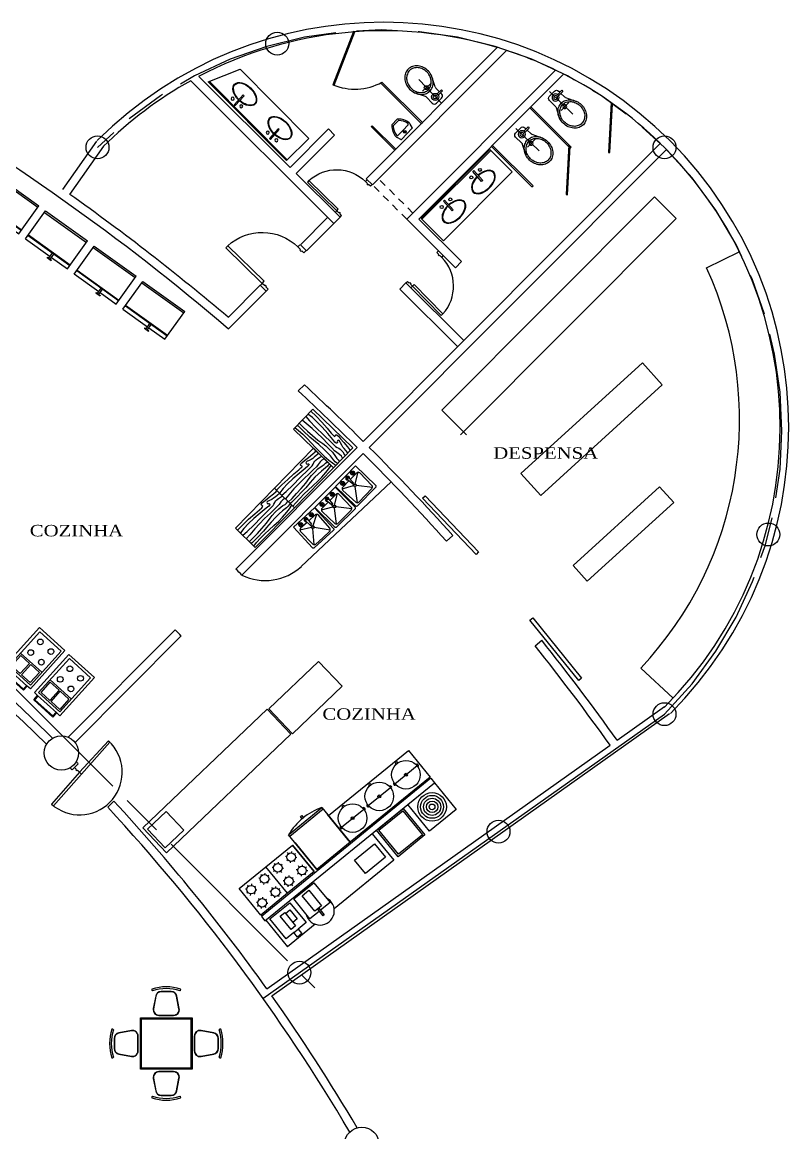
# Model space of a CAD drawing. Header units: millimetres. Extents: x 9 to 248, y 25 to 124.
# Drawn here: x 113.51 to 126.89, y 98.86 to 118.26 of the extents above; entities that cross this region are included whole.
import ezdxf

# ---------------------------------------------------------------- set-up
doc = ezdxf.new("R2010")
doc.units = ezdxf.units.MM
doc.header["$LTSCALE"] = 0.8
doc.header["$MEASUREMENT"] = 0
doc.linetypes.add('ACAD_ISO08W100', pattern=[36, 24, -3, 6, -3])
doc.linetypes.add('DASHED2', pattern=[9.525, 6.35, -3.175])
for name, color, linetype in [('CANCELERIA', 30, 'Continuous'), ('COLUMNAS', 5, 'Continuous'), ('EJES', 1, 'ACAD_ISO08W100'), ('MSAN', 2, 'Continuous'), ('MUEBLES', 2, 'Continuous'), ('MUROS', 6, 'Continuous')]:
    doc.layers.add(name, color=color, linetype=linetype)
doc.layers.add('LUMINARIAS', color=7, linetype='Continuous', lineweight=30)
doc.styles.add('Estilo 01', font='times.ttf', dxfattribs={"width": 1.2})

# ---------------------------------------------------------------- blocks, each defined once
blk = doc.blocks.new('COLUMNA')
at = {"layer": 'COLUMNAS', "ltscale": 0.15}
blk.add_circle((78.551, 72.792), 0.3, dxfattribs=at)
blk = doc.blocks.new('columna0001')
at = {"layer": 'COLUMNAS', "ltscale": 0.15}
blk.add_circle((0, 0), 0.2, dxfattribs=at)
blk = doc.blocks.new('OVALIN')
at = {"layer": 'MUEBLES'}
blk.add_lwpolyline([(0.001, 0.032), (-0.023, 0.032), (-0.02, 0.263), (0.004, 0.263)], close=True, dxfattribs=at)
at = {"layer": 'MUEBLES', "ltscale": 0.15}
for centre in [(-0.111, 0.205), (0.088, 0.202)]:
    blk.add_circle(centre, 0.0263, dxfattribs=at)
blk.add_ellipse((-0.008, 0.003, 0.85), major_axis=(-0.25, -0.009), ratio=0.595573, start_param=4.748798, end_param=10.934048, dxfattribs=at)
blk.add_open_spline([(-0.021, 0.142, 0.85), (-0.066, 0.14, 0.85), (-0.111, 0.13, 0.85), (-0.214, 0.084, 0.85), (-0.252, 0.036, 0.85), (-0.245, -0.053, 0.85), (-0.2, -0.097, 0.85), (-0.06, -0.143, 0.85), (0.032, -0.142, 0.85), (0.177, -0.094, 0.85), (0.226, -0.049, 0.85), (0.239, 0.041, 0.85), (0.206, 0.088, 0.85), (0.103, 0.133, 0.85), (0.053, 0.143, 0.85), (0.003, 0.143, 0.85)], degree=3, knots=[4.748798, 4.748798, 4.748798, 4.748798, 5.302919, 5.302919, 6.3056, 6.3056, 7.308282, 7.308282, 8.310963, 8.310963, 9.313644, 9.313644, 10.316325, 10.316325, 10.934048, 10.934048, 10.934048, 10.934048], dxfattribs=at)
blk = doc.blocks.new('mesa')
at = {"layer": 'MUEBLES', "linetype": 'Continuous'}
blk.add_lwpolyline([(44.502, 91.993), (43.856, 92.64), (42.562, 91.348), (43.208, 90.701)], close=True, dxfattribs=at)
at = {"layer": 'MUEBLES', "linetype": 'ByBlock'}
for points in [[(43.906, 92.589), (43.81, 92.477), (43.68, 92.338), (43.535, 92.193), (43.398, 92.066), (43.242, 91.925), (43.08, 91.778), (42.952, 91.651), (42.812, 91.496), (42.727, 91.385), (42.642, 91.266)], [(42.701, 91.212), (42.764, 91.291), (42.823, 91.345), (42.956, 91.446), (43.069, 91.544), (43.174, 91.648), (43.331, 91.816), (43.48, 91.989), (43.582, 92.104), (43.794, 92.32), (43.949, 92.47), (43.993, 92.502)], [(44.052, 92.444), (43.929, 92.332), (43.779, 92.177), (43.631, 92.014), (43.479, 91.842), (43.362, 91.685), (43.29, 91.593), (43.191, 91.489), (43.074, 91.377), (42.937, 91.276), (42.868, 91.237), (42.82, 91.194), (42.782, 91.156), (42.774, 91.138)], [(42.871, 91.047), (42.942, 91.087), (43.001, 91.146), (43.062, 91.232), (43.123, 91.303), (43.217, 91.392), (43.349, 91.519), (43.543, 91.692), (43.708, 91.862), (43.865, 92.024), (44.031, 92.215), (44.147, 92.348)], [(44.261, 92.228), (44.116, 92.108), (43.898, 91.901), (43.654, 91.657), (43.392, 91.4), (43.262, 91.27), (43.232, 91.22), (43.203, 91.166), (43.175, 91.118), (43.13, 91.078), (43.077, 91.035), (42.987, 90.981), (42.944, 90.963)], [(43.041, 90.876), (43.127, 90.937), (43.194, 90.993), (43.239, 91.029), (43.297, 91.067), (43.376, 91.105), (43.424, 91.123), (43.455, 91.148), (43.465, 91.168), (43.458, 91.187), (43.448, 91.202), (43.419, 91.214), (43.397, 91.206), (43.386, 91.206), (43.374, 91.214), (43.364, 91.229), (43.368, 91.25), (43.399, 91.286), (43.486, 91.356), (43.69, 91.519), (43.898, 91.692), (44.073, 91.852), (44.223, 92.011), (44.338, 92.157)], [(44.434, 92.061), (44.261, 91.888), (44.065, 91.708), (43.864, 91.532), (43.704, 91.402), (43.631, 91.339), (43.603, 91.311), (43.592, 91.29), (43.594, 91.283), (43.607, 91.27), (43.62, 91.263), (43.632, 91.26), (43.642, 91.25), (43.647, 91.225), (43.635, 91.207), (43.602, 91.169), (43.513, 91.1), (43.381, 90.999), (43.239, 90.882), (43.157, 90.811), (43.132, 90.78)]]:
    blk.add_lwpolyline(points, dxfattribs=at)
blk = doc.blocks.new('MCUADR')
for points in [[(0.301, 0.92), (0.559, 0.92, 0.470481), (0.657, 1.039), (0.615, 1.259, 0.3601), (0.517, 1.34), (0.343, 1.34, 0.3601), (0.245, 1.259), (0.203, 1.039, 0.470481)], [(0.301, 0.925), (0.559, 0.925, 0.470481), (0.652, 1.038), (0.611, 1.258, 0.3601), (0.517, 1.335), (0.343, 1.335, 0.3601), (0.249, 1.258), (0.208, 1.038, 0.470481)], [(-0.06, 0.301), (-0.06, 0.559, 0.470481), (-0.179, 0.657), (-0.399, 0.615, 0.3601), (-0.48, 0.517), (-0.48, 0.343, 0.3601), (-0.399, 0.245), (-0.179, 0.203, 0.470481)], [(-0.065, 0.301), (-0.065, 0.559, 0.470481), (-0.178, 0.652), (-0.398, 0.611, 0.3601), (-0.475, 0.517), (-0.475, 0.343, 0.3601), (-0.398, 0.249), (-0.178, 0.208, 0.470481)], [(0.92, 0.559), (0.92, 0.301, 0.470481), (1.039, 0.203), (1.259, 0.245, 0.3601), (1.34, 0.343), (1.34, 0.517, 0.3601), (1.259, 0.615), (1.039, 0.657, 0.470481)], [(0.925, 0.559), (0.925, 0.301, 0.470481), (1.038, 0.208), (1.258, 0.249, 0.3601), (1.335, 0.343), (1.335, 0.517, 0.3601), (1.258, 0.611), (1.038, 0.652, 0.470481)], [(0.559, -0.06), (0.301, -0.06, 0.470481), (0.203, -0.179), (0.245, -0.399, 0.3601), (0.343, -0.48), (0.517, -0.48, 0.3601), (0.615, -0.399), (0.657, -0.179, 0.470481)], [(0.559, -0.065), (0.301, -0.065, 0.470481), (0.208, -0.178), (0.249, -0.398, 0.3601), (0.343, -0.475), (0.517, -0.475, 0.3601), (0.611, -0.398), (0.652, -0.178, 0.470481)]]:
    blk.add_lwpolyline(points, format="xyb", close=True)
for points in [[(-0.02, 0.88), (0.88, 0.88), (0.88, -0.02), (-0.02, -0.02)], [(0, 0.86), (0.86, 0.86), (0.86, 0), (0, 0)]]:
    blk.add_lwpolyline(points, close=True)
for centre, radius, start, end in [((0.198, 1.37), 0.0203, 150.4305, 245.9306), ((0.43, 0.619), 0.801, 71.8194, 108.1806), ((0.43, 0.619), 0.771, 71.8194, 108.1806), ((0.662, 1.37), 0.0203, 294.0694, 29.5695), ((0.241, 0.43), 0.801, 161.8194, 198.1806), ((0.241, 0.43), 0.771, 161.8194, 198.1806), ((-0.51, 0.662), 0.0203, 24.0694, 119.5695), ((1.37, 0.662), 0.0203, 60.4305, 155.9306), ((0.619, 0.43), 0.771, 341.8194, 18.1806), ((0.619, 0.43), 0.801, 341.8194, 18.1806), ((-0.51, 0.198), 0.0203, 240.4305, 335.9306), ((1.37, 0.198), 0.0203, 204.0694, 299.5695), ((0.198, -0.51), 0.0203, 114.0694, 209.5695), ((0.43, 0.241), 0.801, 251.8194, 288.1806), ((0.43, 0.241), 0.771, 251.8194, 288.1806), ((0.662, -0.51), 0.0203, 330.4305, 65.9306)]:
    blk.add_arc(centre, radius, start, end)
blk = doc.blocks.new('CARRITOS')
for p, q in [((0, 0), (0.45, 0)), ((0, -0.1), (0, 0)), ((0.45, 0), (0.45, -0.1)), ((-0.075, -0.1), (0, -0.1)), ((-0.075, -1), (-0.075, -0.1)), ((-0.029, -0.15), (0.471, -0.15)), ((-0.029, -0.95), (-0.029, -0.15)), ((0.45, -0.1), (0, -0.1)), ((0.001, -0.18), (0.206, -0.18)), ((0.001, -0.42), (0.001, -0.18)), ((0.015, -0.015), (0.435, -0.015)), ((0.015, -0.1), (0.015, -0.015)), ((0.206, -0.18), (0.206, -0.42)), ((0.236, -0.42), (0.236, -0.18)), ((0.236, -0.18), (0.441, -0.18)), ((0.435, -0.015), (0.435, -0.1)), ((0.441, -0.18), (0.441, -0.42)), ((0.45, -0.1), (0.525, -0.1)), ((0.471, -0.15), (0.471, -0.95)), ((0.525, -0.1), (0.525, -1)), ((0.621, -0.102), (0.696, -0.102)), ((0.621, -1.002), (0.621, -0.102)), ((0.667, -0.951), (0.667, -0.151)), ((0.667, -0.151), (1.167, -0.151)), ((0.696, -0.102), (0.696, -0.002)), ((0.696, -0.002), (1.146, -0.002)), ((1.146, -0.102), (0.696, -0.102)), ((0.697, -0.181), (0.902, -0.181)), ((0.697, -0.421), (0.697, -0.181)), ((0.711, -0.102), (0.711, -0.017)), ((0.711, -0.017), (1.131, -0.017)), ((0.902, -0.181), (0.902, -0.421)), ((0.932, -0.421), (0.932, -0.181)), ((0.932, -0.181), (1.137, -0.181)), ((1.131, -0.017), (1.131, -0.102)), ((1.137, -0.181), (1.137, -0.421)), ((1.146, -0.002), (1.146, -0.102)), ((1.146, -0.102), (1.221, -0.102)), ((1.167, -0.151), (1.167, -0.951)), ((1.221, -0.102), (1.221, -1.002)), ((0.471, -0.45), (-0.029, -0.45)), ((0.206, -0.42), (0.001, -0.42)), ((0.441, -0.42), (0.236, -0.42)), ((1.167, -0.451), (0.667, -0.451)), ((0.902, -0.421), (0.697, -0.421)), ((1.137, -0.421), (0.932, -0.421)), ((0.471, -0.95), (-0.029, -0.95)), ((1.167, -0.951), (0.667, -0.951)), ((0.525, -1), (-0.075, -1)), ((1.221, -1.002), (0.621, -1.002))]:
    blk.add_line(p, q)
for centre in [(0.096, -0.575), (0.346, -0.575), (0.792, -0.576), (1.042, -0.576), (0.096, -0.825), (0.346, -0.825), (0.792, -0.826), (1.042, -0.826)]:
    blk.add_circle(centre, 0.05)
blk = doc.blocks.new('COCINA')
for p, q in [((39.103, 86.933), (40.376, 88.206)), ((40.376, 88.206), (40.8, 87.782)), ((40.199, 87.605), (40.553, 87.959)), ((40.818, 87.764), (38.116, 85.063)), ((38.187, 84.992), (40.888, 87.694)), ((40.8, 87.782), (39.527, 86.509)), ((40.464, 87.269), (40.888, 87.694)), ((40.818, 87.764), (40.888, 87.694)), ((40.888, 87.694), (41.313, 87.269)), ((39.775, 87.181), (40.128, 87.534)), ((39.351, 86.757), (39.704, 87.11)), ((39.963, 86.768), (40.387, 87.192)), ((40.005, 86.768), (40.387, 87.149)), ((40.387, 87.192), (40.811, 86.768)), ((40.387, 87.149), (40.769, 86.768)), ((40.888, 86.845), (40.464, 87.269)), ((41.313, 87.269), (40.888, 86.845)), ((38.445, 86.53), (38.976, 87.061)), ((38.467, 86.509), (38.997, 87.04)), ((38.976, 87.061), (39.527, 86.509)), ((39.51, 86.527), (39.085, 86.951)), ((38.617, 86.868), (38.638, 86.889)), ((38.652, 86.833), (38.617, 86.868)), ((38.638, 86.889), (38.674, 86.854)), ((38.674, 86.854), (38.652, 86.833)), ((40.387, 86.343), (39.963, 86.768)), ((40.387, 86.386), (40.005, 86.768)), ((40.811, 86.768), (40.387, 86.343)), ((40.769, 86.768), (40.387, 86.386)), ((38.997, 85.979), (38.445, 86.53)), ((39.636, 86.206), (39.954, 86.524)), ((39.892, 86.697), (40.316, 86.273)), ((39.954, 86.524), (40.166, 86.312)), ((38.105, 85.935), (38.529, 86.359)), ((38.529, 86.359), (38.953, 85.935)), ((38.953, 85.935), (38.529, 86.359)), ((38.573, 86.403), (38.997, 85.979)), ((39.527, 86.509), (38.997, 85.979)), ((38.454, 86.147), (38.429, 86.147)), ((38.476, 86.2), (38.458, 86.218)), ((38.529, 86.222), (38.529, 86.247)), ((38.582, 86.2), (38.6, 86.218)), ((38.629, 86.147), (38.604, 86.147)), ((40.316, 86.273), (39.368, 85.324)), ((39.848, 85.994), (39.636, 86.206)), ((40.166, 86.312), (39.848, 85.994)), ((37.681, 85.511), (38.105, 85.935)), ((38.529, 85.511), (38.105, 85.935)), ((38.242, 85.935), (38.217, 85.935)), ((38.264, 85.988), (38.246, 86.006)), ((38.317, 86.01), (38.317, 86.035)), ((38.37, 85.988), (38.388, 86.006)), ((38.417, 85.935), (38.392, 85.935)), ((38.476, 86.094), (38.458, 86.077)), ((38.529, 86.047), (38.529, 86.072)), ((38.953, 85.935), (38.529, 85.511)), ((38.582, 86.094), (38.6, 86.077)), ((38.666, 85.935), (38.641, 85.935)), ((38.688, 85.988), (38.67, 86.006)), ((38.741, 86.01), (38.741, 86.035)), ((38.794, 85.988), (38.812, 86.006)), ((38.841, 85.935), (38.816, 85.935)), ((38.052, 85.776), (38.034, 85.794)), ((38.105, 85.798), (38.105, 85.823)), ((38.158, 85.776), (38.175, 85.794)), ((38.264, 85.882), (38.246, 85.864)), ((38.317, 85.835), (38.317, 85.86)), ((38.37, 85.882), (38.388, 85.864)), ((38.476, 85.776), (38.458, 85.794)), ((38.529, 85.798), (38.529, 85.823)), ((38.582, 85.776), (38.6, 85.794)), ((38.647, 85.424), (38.965, 85.742)), ((38.688, 85.882), (38.67, 85.864)), ((38.741, 85.835), (38.741, 85.86)), ((38.794, 85.882), (38.812, 85.864)), ((38.965, 85.742), (39.284, 85.424)), ((37.84, 85.564), (37.822, 85.582)), ((37.893, 85.586), (37.893, 85.611)), ((37.946, 85.564), (37.963, 85.582)), ((38.03, 85.723), (38.005, 85.723)), ((38.052, 85.67), (38.034, 85.652)), ((38.105, 85.623), (38.105, 85.648)), ((38.158, 85.67), (38.175, 85.652)), ((38.205, 85.723), (38.18, 85.723)), ((38.264, 85.564), (38.246, 85.582)), ((38.317, 85.586), (38.317, 85.611)), ((38.37, 85.564), (38.388, 85.582)), ((38.454, 85.723), (38.429, 85.723)), ((38.476, 85.67), (38.458, 85.652)), ((38.529, 85.623), (38.529, 85.648)), ((38.582, 85.67), (38.6, 85.652)), ((38.629, 85.723), (38.604, 85.723)), ((38.789, 85.495), (38.895, 85.601)), ((38.895, 85.601), (39.142, 85.353)), ((38.105, 85.087), (37.681, 85.511)), ((37.818, 85.511), (37.793, 85.511)), ((37.84, 85.458), (37.822, 85.44)), ((37.893, 85.411), (37.893, 85.436)), ((37.946, 85.458), (37.963, 85.44)), ((37.993, 85.511), (37.968, 85.511)), ((38.052, 85.352), (38.034, 85.37)), ((38.529, 85.511), (38.105, 85.087)), ((38.105, 85.374), (38.105, 85.399)), ((38.158, 85.352), (38.175, 85.37)), ((38.242, 85.511), (38.217, 85.511)), ((38.264, 85.458), (38.246, 85.44)), ((38.267, 85.034), (38.585, 85.352)), ((38.317, 85.411), (38.317, 85.436)), ((38.37, 85.458), (38.388, 85.44)), ((38.417, 85.511), (38.392, 85.511)), ((38.585, 85.352), (38.903, 85.034)), ((38.965, 85.106), (38.647, 85.424)), ((39.036, 85.247), (38.789, 85.495)), ((39.142, 85.353), (39.036, 85.247)), ((39.284, 85.424), (39.135, 85.276)), ((38.03, 85.299), (38.005, 85.299)), ((38.052, 85.246), (38.034, 85.228)), ((38.105, 85.199), (38.105, 85.224)), ((38.158, 85.246), (38.175, 85.228)), ((38.205, 85.299), (38.18, 85.299)), ((38.443, 85.102), (38.514, 85.173)), ((38.514, 85.173), (38.726, 84.961)), ((38.53, 85.156), (38.601, 85.227)), ((38.601, 85.227), (38.743, 85.085)), ((39.114, 85.254), (38.965, 85.106)), ((39.079, 85.29), (39.185, 85.184)), ((39.1, 85.311), (39.206, 85.205)), ((39.206, 85.205), (39.185, 85.184)), ((38.116, 85.063), (38.187, 84.992)), ((38.199, 85.004), (38.623, 84.58)), ((38.585, 84.716), (38.267, 85.034)), ((38.655, 84.89), (38.443, 85.102)), ((39.066, 85.022), (38.623, 84.58)), ((38.743, 85.085), (38.672, 85.015)), ((38.903, 85.034), (38.78, 84.91)), ((38.709, 84.839), (38.585, 84.716)), ((38.726, 84.961), (38.655, 84.89)), ((38.709, 84.839), (38.78, 84.91)), ((38.78, 84.769), (38.709, 84.839)), ((38.78, 84.91), (38.85, 84.839)), ((38.85, 84.839), (38.78, 84.769))]:
    blk.add_line(p, q)
for centre, radius in [((40.376, 87.782), 0.25), ((40.376, 87.782), 0.025), ((39.952, 87.358), 0.25), ((40.888, 87.269), 0.25), ((39.952, 87.358), 0.025), ((40.888, 87.269), 0.2), ((40.888, 87.269), 0.15), ((40.888, 87.269), 0.1), ((40.888, 87.269), 0.05), ((39.527, 86.933), 0.25), ((39.527, 86.933), 0.025), ((38.529, 86.147), 0.075), ((38.317, 85.935), 0.075), ((38.741, 85.935), 0.075), ((38.105, 85.723), 0.075), ((38.529, 85.723), 0.075), ((37.893, 85.511), 0.075), ((38.317, 85.511), 0.075), ((38.105, 85.299), 0.075)]:
    blk.add_circle(centre, radius)
for centre, radius, start, end in [((40.199, 87.959), 0.025, 42.134, 227.866), ((40.553, 87.959), 0.025, 312.134, 137.866), ((39.775, 87.534), 0.025, 42.134, 227.866), ((40.128, 87.534), 0.025, 312.134, 137.866), ((40.199, 87.605), 0.025, 132.134, 317.866), ((39.351, 87.11), 0.025, 42.134, 227.866), ((39.704, 87.11), 0.025, 312.134, 137.866), ((39.775, 87.181), 0.025, 132.134, 317.866), ((39.424, 86.082), 1.077, 114.6209, 155.3791), ((39.351, 86.757), 0.025, 132.134, 317.866), ((39.125, 85.265), 0.25, 199.1581, 70.8419)]:
    blk.add_arc(centre, radius, start, end)
blk = doc.blocks.new('LAVAMANO')
at = {"layer": 'MUEBLES'}
for p, q in [((-0.016, 0.018), (-0.12, 0.197)), ((-0.177, 0.019), (-0.058, 0.011)), ((0.016, 0.012), (0.24, 0.187)), ((-0.058, -0.018), (-0.177, -0.027)), ((-0.12, -0.204), (-0.016, -0.025)), ((0.24, -0.194), (0.016, -0.019))]:
    blk.add_line(p, q, dxfattribs=at)
blk.add_lwpolyline([(0.281, -0.234, -0.414214), (0.261, -0.254), (-0.229, -0.254), (-0.229, 0.246), (0.261, 0.246, -0.414214), (0.281, 0.226)], format="xyb", close=True, dxfattribs=at)
for points in [[(0.251, -0.004), (0.251, 0.159, 0.40559), (0.213, 0.199), (-0.091, 0.208, 0.42289), (-0.132, 0.168), (-0.132, 0.016)], [(-0.204, 0.118), (-0.205, 0.118, -1), (-0.205, 0.127), (-0.204, 0.127, 0.41421)], [(-0.183, 0.148), (-0.183, 0.149, -1), (-0.174, 0.149), (-0.174, 0.148, 0.414214)], [(-0.174, 0.097), (-0.174, 0.096, -1), (-0.183, 0.096), (-0.183, 0.097, 0.414208)], [(-0.153, 0.127), (-0.152, 0.127, -1), (-0.152, 0.118), (-0.153, 0.118, 0.414214)], [(-0.204, -0.126), (-0.205, -0.126, 1), (-0.205, -0.134), (-0.204, -0.134, -0.41421)], [(-0.174, -0.104), (-0.174, -0.104, 1), (-0.183, -0.104), (-0.183, -0.104, -0.414208)], [(-0.183, -0.156), (-0.183, -0.156, 1), (-0.174, -0.156), (-0.174, -0.156, -0.414214)], [(-0.153, -0.134), (-0.152, -0.134, 1), (-0.152, -0.126), (-0.153, -0.126, -0.414214)], [(-0.132, -0.023), (-0.132, -0.175, 0.42289), (-0.091, -0.215), (0.213, -0.207, 0.40559), (0.251, -0.167), (0.251, -0.004)]]:
    blk.add_lwpolyline(points, format="xyb", dxfattribs=at)
for centre, radius in [((-0.179, 0.122), 0.0345), ((-0.179, 0.122), 0.00944), ((-0.179, -0.004), 0.0085), ((-0.179, 0.122), 0.00508), ((-0.003, -0.004), 0.025), ((-0.003, -0.004), 0.02), ((-0.179, -0.13), 0.0345), ((-0.179, -0.13), 0.00944), ((-0.179, -0.13), 0.00508)]:
    blk.add_circle(centre, radius, dxfattribs=at)
for centre, radius, start, end in [((-0.179, -0.004), 0.0345, 37.297, 322.703), ((-0.179, 0.122), 0.0261, 99.2715, 170.7285), ((-0.179, 0.122), 0.0261, 189.2715, 260.7285), ((-0.179, -0.004), 0.0228, 85.9297, 274.0703), ((-0.179, 0.122), 0.0261, 9.2715, 80.7285), ((-0.179, 0.122), 0.0261, 279.2715, 350.7285), ((-0.06, -0.004), 0.0143, 274.0701, 85.9299), ((-0.179, -0.13), 0.0261, 99.2715, 170.7285), ((-0.179, -0.13), 0.0261, 189.2715, 260.7285), ((-0.179, -0.13), 0.0261, 9.2715, 80.7285), ((-0.179, -0.13), 0.0261, 279.2715, 350.7285)]:
    blk.add_arc(centre, radius, start, end, dxfattribs=at)
blk = doc.blocks.new('cocina16')
at = {"linetype": 'Continuous'}
for p, q in [((0, 0.598), (0.9, 0.598)), ((0, -0.002), (0, 0.598)), ((0.9, -0.002), (0.9, 0.598)), ((0, 0.567), (0.9, 0.567)), ((-0.001, 0.084), (0.899, 0.084)), ((-0.001, 0), (0.527, 0)), ((0, 0.073), (0.9, 0.073)), ((0.527, -0.042), (0.527, 0.072)), ((0.558, -0.042), (0.558, 0.072)), ((0.558, 0), (0.9, -0.002)), ((0.497, -0.042), (0.527, -0.042)), ((0.558, -0.042), (0.588, -0.042))]:
    blk.add_line(p, q, dxfattribs=at)
at = {"linetype": 'ByBlock'}
for p, q in [((0.497, -0.042), (0.497, -0.049)), ((0.497, -0.049), (0.588, -0.049)), ((0.588, -0.042), (0.588, -0.049))]:
    blk.add_line(p, q, dxfattribs=at)
blk = doc.blocks.new('P1H0')
for p, q in [((0, 0.15), (0.05, 0.15)), ((0.05, 0), (0.1, 0)), ((0.05, -0.899), (0.05, 0)), ((0.1, -0.899), (0.1, 0)), ((1, 0.15), (0.95, 0.15)), ((0.1, -0.899), (0.05, -0.899))]:
    blk.add_line(p, q)
for points in [[(0.05, 0.15), (0.05, 0.096), (0.066, 0.096), (0.066, 0.064), (0.05, 0.064), (0.05, 0), (0, 0)], [(0.95, 0.15), (0.95, 0.096), (0.934, 0.096), (0.934, 0.064), (0.95, 0.064), (0.95, 0), (1, 0)]]:
    blk.add_lwpolyline(points)
blk.add_arc((0.05, 0), 0.9, 273.1847, 0)
blk = doc.blocks.new('FLUX', base_point=(26.698, 2.043))
for p, q in [((26.76, 1.969), (26.632, 1.969)), ((26.697, 2.022), (26.697, 1.457)), ((26.577, 1.751), (26.491, 1.566)), ((26.532, 1.888), (26.532, 1.86)), ((26.642, 1.888), (26.532, 1.888)), ((26.532, 1.86), (26.64, 1.86)), ((26.582, 1.888), (26.582, 1.919)), ((26.582, 1.773), (26.582, 1.86)), ((26.81, 1.919), (26.81, 1.774)), ((26.816, 1.75), (26.912, 1.574)), ((26.792, 1.65), (26.6, 1.65))]:
    blk.add_line(p, q)
for points in [[(26.7, 1.737, 0.114983), (26.616, 1.717, 0.103863), (26.54, 1.658, 0.09123), (26.492, 1.572, 0.083945), (26.474, 1.467, 0.083945), (26.492, 1.362, 0.09123), (26.54, 1.277, 0.103863), (26.616, 1.218, 0.114983), (26.7, 1.198, 0.114983), (26.785, 1.218, 0.103863), (26.86, 1.277, 0.09123), (26.909, 1.362, 0.083945), (26.927, 1.467, 0.083945), (26.909, 1.572, 0.09123), (26.86, 1.658, 0.103863), (26.785, 1.717, 0.114983)], [(26.7, 1.702, 0.114859), (26.627, 1.685, 0.103833), (26.561, 1.633, 0.091287), (26.518, 1.559, 0.084042), (26.503, 1.467, 0.084042), (26.518, 1.376, 0.091287), (26.561, 1.301, 0.103833), (26.627, 1.25, 0.114859), (26.7, 1.232, 0.114859), (26.774, 1.25, 0.103833), (26.84, 1.301, 0.091287), (26.883, 1.376, 0.084042), (26.898, 1.467, 0.084042), (26.883, 1.559, 0.091287), (26.84, 1.633, 0.103833), (26.774, 1.685, 0.114859)]]:
    blk.add_lwpolyline(points, format="xyb", close=True)
for centre, radius in [((26.698, 1.876), 0.0623), ((26.698, 1.876), 0.0332), ((26.699, 1.65), 0.0338)]:
    blk.add_circle(centre, radius)
for centre, start, end in [((26.632, 1.919), 90, 180), ((26.76, 1.919), 0, 90), ((26.532, 1.773), 334.9229, 0), ((26.86, 1.774), 180, 208.4688)]:
    blk.add_arc(centre, 0.05, start, end)
blk = doc.blocks.new('WCFLUX')
at = {"layer": 'MSAN', "color": 7, "xscale": -1}
blk.add_blockref('FLUX', (0.005, 0.586), dxfattribs=at)
blk = doc.blocks.new('MINGP1')
at = {"layer": 'MSAN'}
for p, q in [((-0.133, 0.118), (-0.153, 0.049)), ((-0.133, 0.118), (-0.153, 0.049)), ((-0.124, 0.126), (0.146, 0.126)), ((-0.124, 0.126), (0.146, 0.126)), ((-0.111, 0.034), (0.011, 0.034)), ((-0.111, 0.034), (0.011, 0.034)), ((0.133, 0.034), (0.012, 0.034)), ((0.133, 0.034), (0.012, 0.034)), ((0.155, 0.118), (0.175, 0.049)), ((0.155, 0.118), (0.175, 0.049)), ((-0.046, -0.142), (0.011, -0.142)), ((-0.046, -0.142), (0.011, -0.142)), ((-0.041, -0.173), (0.011, -0.173)), ((-0.041, -0.173), (0.011, -0.173)), ((0.068, -0.142), (0.012, -0.142)), ((0.068, -0.142), (0.012, -0.142)), ((0.063, -0.173), (0.012, -0.173)), ((0.063, -0.173), (0.012, -0.173))]:
    blk.add_line(p, q, dxfattribs=at)
for radius in [0.0236, 0.0236, 0.00865, 0.00865]:
    blk.add_circle((0.01, 0.078), radius, dxfattribs=at)
for centre, radius, start, end in [((-0.076, 0.027), 0.08, 163.9075, 184.4031), ((-0.076, 0.027), 0.08, 163.9075, 184.4031), ((0.123, 0.042), 0.28, 184.4031, 226.7696), ((0.123, 0.042), 0.28, 184.4031, 226.7696), ((-0.124, 0.116), 0.01, 90, 163.9075), ((-0.124, 0.116), 0.01, 90, 163.9075), ((-0.111, 0.014), 0.02, 90, 188.6816), ((-0.111, 0.014), 0.02, 90, 188.6816), ((0.146, 0.053), 0.28, 188.6816, 222.3611), ((0.146, 0.053), 0.28, 188.6816, 222.3611), ((-0.124, 0.053), 0.28, 317.6389, 351.3184), ((-0.124, 0.053), 0.28, 317.6389, 351.3184), ((-0.101, 0.042), 0.28, 313.2304, 355.5969), ((-0.101, 0.042), 0.28, 313.2304, 355.5969), ((0.133, 0.014), 0.02, 351.3184, 90), ((0.133, 0.014), 0.02, 351.3184, 90), ((0.146, 0.116), 0.01, 16.0925, 90), ((0.146, 0.116), 0.01, 16.0925, 90), ((0.098, 0.027), 0.08, 355.5969, 16.0925), ((0.098, 0.027), 0.08, 355.5969, 16.0925), ((-0.041, -0.133), 0.04, 226.7696, 270), ((-0.041, -0.133), 0.04, 226.7696, 270), ((-0.046, -0.122), 0.02, 222.3611, 270), ((-0.046, -0.122), 0.02, 222.3611, 270), ((0.063, -0.133), 0.04, 270, 313.2304), ((0.063, -0.133), 0.04, 270, 313.2304), ((0.068, -0.122), 0.02, 270, 317.6389), ((0.068, -0.122), 0.02, 270, 317.6389)]:
    blk.add_arc(centre, radius, start, end, dxfattribs=at)

msp = doc.modelspace()

# ---------------------------------------------------------------- linework, layer by layer
at = {"layer": 'CANCELERIA', "ltscale": 0.15}
for p, q in [((114.508, 105.157), (115.012, 105.703)), ((115.035, 105.68), (114.543, 105.126)), ((115.012, 105.703), (115.035, 105.68)), ((114.507, 105.156), (114.014, 104.601)), ((114.507, 105.156), (114.535, 105.186)), ((114.543, 105.126), (114.508, 105.158)), ((114.051, 104.57), (114.543, 105.126)), ((114.014, 104.601), (114.051, 104.57))]:
    msp.add_line(p, q, dxfattribs=at)
at = {"layer": 'CANCELERIA'}
for p, q in [((115.036, 104.633), (115.063, 104.664)), ((115.081, 104.682), (115.053, 104.652))]:
    msp.add_line(p, q, dxfattribs=at)
at = {"layer": 'CANCELERIA', "ltscale": 0.15}
msp.add_lwpolyline([(114.415, 105.24), (114.449, 105.21), (114.44, 105.2), (114.46, 105.182), (114.468, 105.192), (114.508, 105.157), (114.535, 105.188)], dxfattribs=at)
for centre, start, end in [((114.507, 105.156), 320.4622, 47.2775), ((114.508, 105.157), 228.4015, 315.2168)]:
    msp.add_arc(centre, 0.744, start, end, dxfattribs=at)
at = {"layer": 'COLUMNAS', "ltscale": 0.15}
msp.add_circle((114.19, 105.494), 0.3, dxfattribs=at)
at = {"layer": 'EJES', "ltscale": 0.15}
msp.add_line((109.994, 110.008), (118.611, 101.39), dxfattribs=at)
at = {"layer": 'EJES', "linetype": 'ByBlock', "ltscale": 0.15}
msp.add_line((117.707, 101.205), (124.719, 106.172), dxfattribs=at)
at = {"layer": 'EJES', "ltscale": 0.15}
msp.add_arc((119.769, 111.122), 7, 315, 135, dxfattribs=at)
at = {"layer": 'MUEBLES', "ltscale": 0.15}
for p, q in [((118.131, 115.855), (116.77, 117.226)), ((121.685, 116.018), (120.483, 114.816)), ((120.83, 111.479), (124.544, 115.206)), ((124.544, 115.206), (124.922, 114.829)), ((124.922, 114.829), (121.156, 111.05)), ((125.454, 113.967), (126.023, 114.248)), ((121.261, 111.05), (120.83, 111.479)), ((119.948, 110.227), (118.378, 108.753)), ((124.305, 106.977), (124.869, 106.45))]:
    msp.add_line(p, q, dxfattribs=at)
at = {"layer": 'MUEBLES'}
for p, q in [((117.81, 106.264), (118.678, 107.092)), ((118.678, 107.092), (119.093, 106.658)), ((119.093, 106.658), (118.224, 105.83)), ((115.611, 104.185), (117.782, 106.256)), ((117.782, 106.256), (118.196, 105.822)), ((118.224, 105.83), (117.81, 106.264)), ((118.196, 105.822), (116.025, 103.751)), ((115.69, 104.162), (116.016, 104.472)), ((116.016, 104.472), (116.326, 104.147)), ((116.025, 103.751), (115.611, 104.185)), ((116.001, 103.836), (115.69, 104.162)), ((116.326, 104.147), (116.001, 103.836))]:
    msp.add_line(p, q, dxfattribs=at)
for points in [[(118.93, 117.165), (118.954, 117.156), (119.312, 118.089), (119.289, 118.098)], [(116.75, 117.218), (117.31, 117.435), (118.507, 116.228), (118.117, 115.841)], [(120.473, 116.488), (120.491, 116.505), (119.783, 117.211), (119.765, 117.194)], [(123.073, 116.057), (123.091, 116.074), (122.383, 116.78), (122.365, 116.762)], [(119.599, 116.433), (119.616, 116.449), (120.027, 116.039), (120.01, 116.023)], [(120.469, 114.83), (120.858, 114.441), (122.06, 115.644), (121.671, 116.032)], [(122.405, 115.38), (122.423, 115.398), (121.715, 116.104), (121.697, 116.086)], [(120.496, 109.944), (120.541, 109.986), (121.473, 109.004), (121.429, 108.962)], [(122.369, 107.814), (122.417, 107.853), (123.268, 106.799), (123.22, 106.76)]]:
    msp.add_lwpolyline(points, close=True, dxfattribs=at)
for points in [[(123.786, 116.855), (123.741, 115.983), (123.765, 115.982), (123.81, 116.831)], [(123.048, 116.117), (123.002, 115.246), (123.027, 115.245), (123.071, 116.094)]]:
    msp.add_lwpolyline(points, dxfattribs=at)
at = {"layer": 'MUEBLES', "ltscale": 0.15}
for points in [[(122.557, 109.991), (122.209, 110.373), (124.332, 112.306), (124.68, 111.924)], [(123.37, 108.495), (123.123, 108.767), (124.634, 110.143), (124.881, 109.871)]]:
    msp.add_lwpolyline(points, close=True, dxfattribs=at)
for centre, radius, start, end in [((119.312, 118.089), 1, 247.5557, 298.2498), ((119.679, 111.326), 6.35, 316.7684, 24.5767), ((117.748, 109.431), 0.926, 243.9939, 312.9024)]:
    msp.add_arc(centre, radius, start, end, dxfattribs=at)
at = {"layer": 'MUROS', "ltscale": 0.15}
for p, q in [((119.512, 115.523), (121.798, 117.817)), ((119.618, 115.417), (121.96, 117.766)), ((120.22, 114.817), (122.817, 117.422)), ((116.448, 117.235), (118.948, 114.744)), ((116.586, 117.309), (118.181, 115.72)), ((120.432, 114.817), (122.958, 117.352)), ((118.852, 116.393), (118.958, 116.287)), ((114.212, 115.337), (114.807, 116.18)), ((114.334, 115.251), (114.93, 116.094)), ((119.459, 110.936), (124.646, 116.142)), ((119.565, 110.831), (124.753, 116.036)), ((118.287, 115.614), (119.054, 114.85)), ((119.512, 115.523), (119.618, 115.417)), ((118.948, 114.744), (119.054, 114.85)), ((120.22, 114.817), (121.07, 113.97)), ((120.432, 114.817), (121.176, 114.076)), ((118.364, 114.371), (118.471, 114.265)), ((121.07, 113.97), (121.176, 114.076)), ((120.099, 113.597), (120.204, 113.703)), ((120.204, 113.703), (121.213, 112.698)), ((117.659, 113.663), (117.765, 113.557)), ((120.099, 113.597), (121.107, 112.592)), ((118.325, 111.817), (118.431, 111.923)), ((117.236, 108.705), (119.353, 110.83)), ((117.342, 108.599), (119.459, 110.724)), ((120.91, 109.194), (121.023, 109.293)), ((114.309, 105.769), (116.177, 107.643)), ((114.428, 105.676), (116.283, 107.537)), ((122.462, 107.362), (122.575, 107.461)), ((123.892, 105.716), (124.72, 106.304)), ((117.864, 101.25), (124.806, 106.181)), ((117.777, 101.373), (123.769, 105.629)), ((114.376, 105.198), (114.482, 105.305)), ((114.997, 104.547), (115.103, 104.653))]:
    msp.add_line(p, q, dxfattribs=at)
at = {"layer": 'MUROS'}
for p, q in [((118.181, 115.72), (118.852, 116.393)), ((118.287, 115.614), (118.958, 116.287)), ((118.364, 114.371), (118.841, 114.85)), ((118.471, 114.265), (118.948, 114.744)), ((117.099, 113.101), (117.659, 113.663)), ((117.109, 112.899), (117.765, 113.557))]:
    msp.add_line(p, q, dxfattribs=at)
at = {"layer": 'MUROS', "linetype": 'DASHED2', "ltscale": 0.025}
for p, q in [((120.326, 114.923), (119.724, 115.523)), ((120.22, 114.817), (119.618, 115.417))]:
    msp.add_line(p, q, dxfattribs=at)
at = {"layer": 'MUROS', "ltscale": 0.15}
for centre, radius, start, end in [((119.813, 111.182), 7.075, 315.0568, 134.9432), ((119.813, 111.182), 6.925, 73.3445, 117.7777), ((119.813, 111.182), 6.925, 64.2978, 71.9447), ((119.813, 111.182), 6.925, 119.0733, 134.9419), ((119.813, 111.182), 6.925, 45.7383, 62.9887), ((90.855, 82.159), 40.425, 49.5007, 59.8937), ((119.813, 111.182), 6.925, 315.0581, 44.4972), ((90.855, 82.159), 40.575, 49.6969, 54.6441), ((90.855, 82.159), 40.425, 45.1735, 47.1938), ((90.855, 82.159), 40.575, 45.1732, 47.1861), ((90.855, 82.159), 40.575, 41.9694, 44.9614), ((90.855, 82.159), 40.425, 41.9715, 44.9609), ((90.855, 82.159), 37.425, 44.9498, 45.1795), ((90.855, 82.159), 33.075, 45.5038, 50.743), ((90.855, 82.159), 32.925, 45.5049, 50.7374), ((86.938, 78.245), 41.462, 44.9476, 45.1549), ((90.855, 82.159), 40.425, 35.4911, 38.5688), ((90.855, 82.159), 40.575, 35.4907, 38.5792), ((90.855, 82.159), 33.075, 44.4105, 44.4962), ((90.855, 82.159), 32.925, 44.4074, 44.4951), ((90.855, 82.159), 33.075, 35.5148, 42.8509), ((90.855, 82.159), 32.925, 30.5049, 42.8406), ((90.855, 82.159), 33.075, 30.5038, 35.2549)]:
    msp.add_arc(centre, radius, start, end, dxfattribs=at)

# ---------------------------------------------------------------- block references
at = {"layer": 'CANCELERIA', "ltscale": 0.15}
for p, xscale, yscale, zscale, rotation in [((118.968, 114.934), -0.7979699034684157, 0.7979699034684157, 0.7979699034684157, 225.577365466984), ((117.659, 113.661), -0.9893068267890593, 0.9893068267890593, 0.9893068267890593, 225.577365466984), ((120.289, 113.618), 0.7979699034684157, 0.7979699034684157, 0.7979699034684157, 44.62074697155804)]:
    msp.add_blockref('P1H0', p, dxfattribs=dict(at, xscale=xscale, yscale=yscale, zscale=zscale, rotation=rotation))
at = {"layer": 'COLUMNAS'}
for name, p, rotation in [('columna0001', (117.957, 117.883), 90), ('columna0001', (114.819, 116.071), 90), ('columna0001', (124.719, 116.071), 90), ('columna0001', (126.531, 109.31), 90), ('columna0001', (124.719, 106.172), 90), ('columna0001', (121.821, 104.12), 90), ('columna0001', (118.345, 101.657), 90), ('COLUMNA', (87.803, -3.656), 30)]:
    msp.add_blockref(name, p, dxfattribs=dict(at, rotation=rotation))
at = {"layer": 'MUEBLES', "ltscale": 0.15, "xscale": -1}
for name, p, rotation in [('WCFLUX', (120.423, 117.252), 223.6381264056086), ('OVALIN', (117.399, 116.998), 137.6268284326167), ('OVALIN', (118.013, 116.405), 137.6268284326167)]:
    msp.add_blockref(name, p, dxfattribs=dict(at, rotation=rotation))
at = {"layer": 'MUEBLES', "ltscale": 0.15}
for name, p, rotation in [('WCFLUX', (123.114, 116.646), 45.76867899348381), ('MINGP1', (120.137, 116.403), 226.0697872396952), ('WCFLUX', (122.525, 116.004), 45.76867899348381), ('OVALIN', (121.565, 115.469), 42.14871984512728), ('cocina16', (112.715, 115.089), 324.3728949410055), ('OVALIN', (121.049, 114.953), 42.14871984512728), ('cocina16', (113.564, 114.475), 324.3728949410055), ('cocina16', (114.414, 113.859), 324.3728949410055), ('cocina16', (115.263, 113.245), 324.3728949410055), ('LAVAMANO', (119.318, 110.171), 316.0622009260237), ('LAVAMANO', (118.958, 109.799), 315.0072851870814), ('LAVAMANO', (118.584, 109.44), 312.7294261217973)]:
    msp.add_blockref(name, p, dxfattribs=dict(at, rotation=rotation))
at = {"layer": 'MUEBLES', "xscale": 0.5334376747392345, "yscale": 0.5334376747392345, "zscale": 0.5334376747392345}
for p, rotation in [((168.094, 88.703), 91.09339076559723), ((141.15, 159.429), 180.5805918475087), ((140.467, 158.733), 180.5805918475087)]:
    msp.add_blockref('mesa', p, dxfattribs=dict(at, rotation=rotation))
at = {"layer": 'MUEBLES'}
for name, p, rotation in [('CARRITOS', (114.041, 106.121), 137.9157716320241), ('COCINA', (71.143, 21.874), 354.1857844776081)]:
    msp.add_blockref(name, p, dxfattribs=dict(at, rotation=rotation))
at = {"layer": 'MUEBLES', "ltscale": 0.15}
msp.add_blockref('MCUADR', (115.59, 99.989), dxfattribs=at)

# ---------------------------------------------------------------- texts
at = {"layer": 'LUMINARIAS', "ltscale": 0.15, "style": 'Estilo 01', "width": 1.2}
for s, p in [('DESPENSA', (121.728, 110.633)), ('COZINHA', (113.637, 109.277)), ('COZINHA', (118.746, 106.074))]:
    msp.add_text(s, height=0.2, dxfattribs=at).set_placement(p)

doc.saveas('drawing.dxf')
